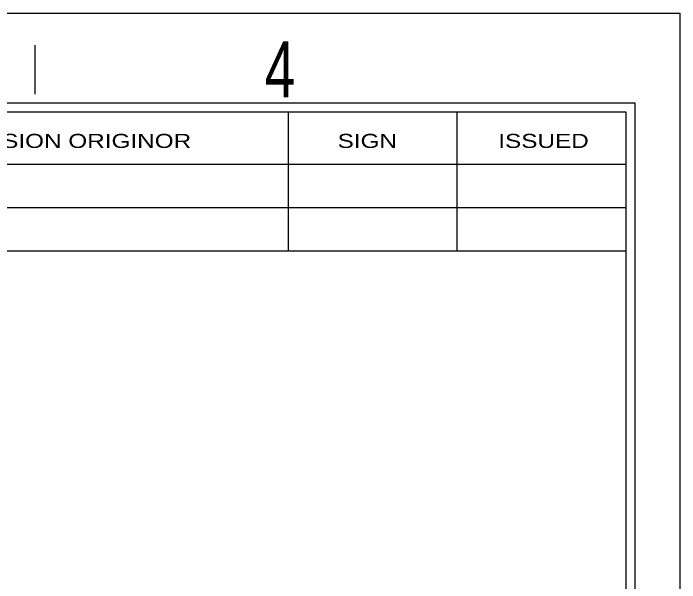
# Model space of a CAD drawing. Extents: x 2 to 295, y 1 to 209.
# Drawn here: x 221.8 to 295.1, y 146 to 208.7 of the extents above; entities that cross this region are included whole.
import ezdxf

# ---------------------------------------------------------------- set-up
doc = ezdxf.new("R2010")
doc.units = 0
doc.linetypes.add('SLD-实线', pattern=[0])
doc.layers.add('SLD-0', color=179, linetype='SLD-实线')
doc.styles.add('SLDTEXTSTYLE2', font='GOTHIC.TTF', dxfattribs={"width": 0.7304})
doc.styles.add('SLDTEXTSTYLE6', font='arial.ttf', dxfattribs={"width": 1.2324})

msp = doc.modelspace()

# ---------------------------------------------------------------- linework, layer by layer
at = {"layer": 'SLD-0'}
for p, q in [((1.812, 208.674), (295.107, 208.674)), ((295.107, 208.674), (295.107, 1.294)), ((12.675, 197.811), (289.181, 197.811)), ((252.017, 197.811), (252.017, 182.514)), ((270.599, 197.811), (270.599, 182.514)), ((289.181, 197.811), (289.181, 7.219))]:
    msp.add_line(p, q, dxfattribs=at)
at = {"layer": 'SLD-0', "color": 6, "linetype": 'SLD-实线'}
for p, q in [((224.204, 199.786), (224.204, 205.169)), ((11.687, 198.799), (290.169, 198.799)), ((290.169, 198.799), (290.169, 6.231))]:
    msp.add_line(p, q, dxfattribs=at)
at = {"layer": 'SLD-0', "color": 179, "linetype": 'SLD-实线'}
for p, q in [((178.659, 192.074), (289.181, 192.074)), ((178.659, 187.294), (289.181, 187.294)), ((178.659, 182.514), (289.181, 182.514))]:
    msp.add_line(p, q, dxfattribs=at)

# ---------------------------------------------------------------- texts
at = {"layer": 'SLD-0', "insert": (249.441, 205.587), "char_height": 6.172, "attachment_point": 1, "style": 'SLDTEXTSTYLE2'}
msp.add_mtext('4', dxfattribs=at)
at = {"layer": 'SLD-0', "color": 179, "attachment_point": 1, "style": 'SLDTEXTSTYLE6'}
for s, insert, char_height in [('REVISION ORIGINOR', (214.308, 195.4), 1.55363), ('SIGN', (257.466, 195.4), 1.5536), ('ISSUED', (275.148, 195.4), 1.5536)]:
    msp.add_mtext(s, dxfattribs=dict(at, insert=insert, char_height=char_height))

doc.saveas('drawing.dxf')
